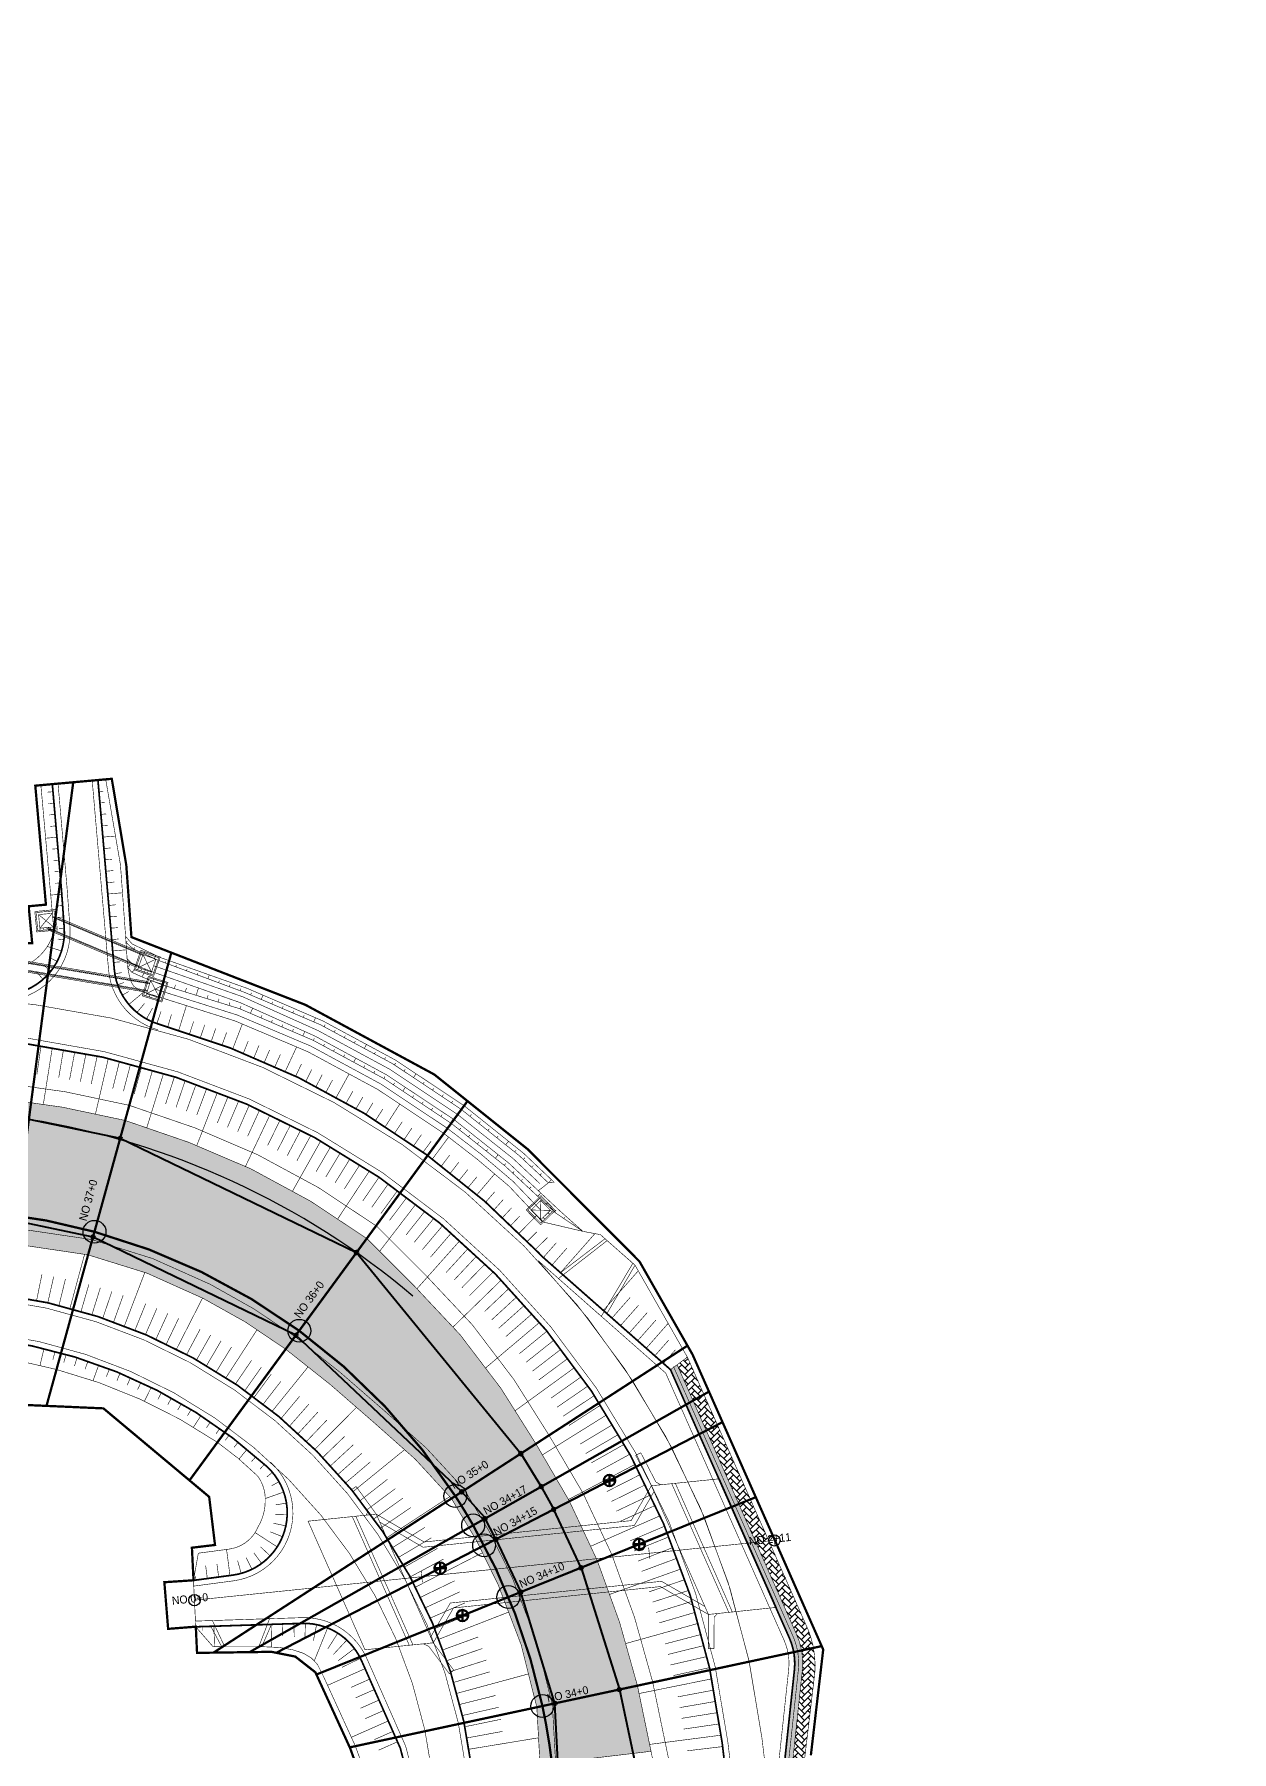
# Model space of a CAD drawing. Header units: millimetres. Extents: x -254 to 217267, y -7 to 401794.
# Drawn here: x 217047.5 to 217152.2, y 401469.6 to 401619.8 of the extents above; entities that cross this region are included whole.
import ezdxf
from ezdxf.enums import TextEntityAlignment as Align

# ---------------------------------------------------------------- set-up
doc = ezdxf.new("R2010")
doc.units = ezdxf.units.MM
doc.header["$PDMODE"] = 2
doc.header["$PDSIZE"] = 0.1
for name, pattern in [('CENTER', [2, 1.25, -0.25, 0.25, -0.25]), ('D_HIDDEN', [0.35, 0.2, -0.15]), ('HIDDEN', [9.525, 6.35, -3.175])]:
    doc.linetypes.add(name, pattern=pattern)
doc.layers.add('#_leftblock', color=154, linetype='Continuous', lineweight=18)
doc.layers.add('#교량계획', color=154, linetype='Continuous', lineweight=18)
for name, color, linetype in [('#측점', 1, 'Continuous'), ('#측점라인', 1, 'Continuous'), ('0-DEGN-가드레일', 6, 'Continuous'), ('0-DEGN-도로중심선', 1, 'Continuous'), ('0-DEGN-도로측점', 10, 'Continuous'), ('0-DEGN-제방상단', 1, 'Continuous'), ('0-DEGN-제방하단', 6, 'Continuous'), ('0-DEGN-하상보호공', 150, 'Continuous'), ('1-DEGN-배수계획', 4, 'Continuous'), ('1-블록기초 측점', 4, 'Continuous'), ('CC-DEGN-흄관', 3, 'Continuous'), ('CE-SLOP-FILL', 11, 'Continuous')]:
    doc.layers.add(name, color=color, linetype=linetype)
doc.layers.add('0-DEGN-콘크리트포장', color=254, linetype='Continuous', true_color=0xccc5e2)
doc.layers.add('0-DEGN-포장선', color=254, linetype='Continuous', true_color=0xccc5e2)
doc.styles.get("Standard").update_dxf_attribs({"font": ''})
doc.styles.get('Standard').set_extended_font_data('Dotum')
doc.linetypes.add('H-DICHU00R', pattern='A,1.1,[32,kosdic.shx,S=0.1,R=0,X=0,Y=0],-0.466667,["U",Standard,S=0.2,R=180,X=0,Y=0.1],-0.083333', length=1.65)

# ---------------------------------------------------------------- blocks, each defined once
blk = doc.blocks.new('lblock')
at = {"color": 3, "lineweight": 100}
for p, q in [((-1.24, 0.24), (-1.39, 0.24)), ((-1.24, 0.39), (-1.24, 0.09))]:
    blk.add_line(p, q, dxfattribs=at)
blk.add_circle((-1.24, 0.24), 0.15, dxfattribs=at)
blk = doc.blocks.new('leftblock')
at = {"lineweight": 100}
blk.add_blockref('lblock', (1.24, -0.24), dxfattribs=at)
blk = doc.blocks.new('rightblock')
at = {"color": 30, "lineweight": 100, "true_color": 0xf8991e}
for p, q in [((0, 0.15), (0, -0.15)), ((0, 0), (0.15, 0))]:
    blk.add_line(p, q, dxfattribs=at)
blk.add_circle((0, 0), 0.15, dxfattribs=at)

msp = doc.modelspace()

# ---------------------------------------------------------------- hatches: boundary and pattern name
at = {"layer": '0-DEGN-제방상단', "linetype": 'Continuous'}
h = msp.add_hatch(dxfattribs=at)
h.set_pattern_fill('AR-CONC', color=3, scale=0.1)
h.set_pattern_definition([(50, (217114.3857, 401476.88735), (0.71726, -0.062752), [0.075, -0.825]), (355, (217114.3857, 401476.88735), (-0.138751, 0.752192), [0.06, -0.66]), (100.4514, (217114.4455, 401476.8821), (0.578509, 0.68944), [0.06374, -0.701142]), (46.1842, (217114.3857, 401477.08735), (1.06724, -0.16552), [0.1125, -1.2375]), (96.6356, (217114.4746, 401477.0736), (0.934662, 0.97412), [0.09561, -1.051714]), (351.184, (217114.3857, 401477.0874), (0.93466, 0.97412), [0.09, -0.99]), (21, (217114.4857, 401477.03735), (0.596907, -0.402619), [0.075, -0.825]), (326, (217114.4857, 401477.03735), (0.243315, 0.72515), [0.06, -0.66]), (71.4514, (217114.53544, 401477.0038), (0.840222, 0.322531), [0.06374, -0.701142]), (37.5, (217114.3857, 401476.88735), (0.0121599, 0.3328939), [0, -0.652, 0, -0.67, 0, -0.6625]), (7.5, (217114.3857, 401476.88735), (0.2630695, 0.3944117), [0, -0.382, 0, -0.637, 0, -0.2525]), (327.5, (217114.1627, 401476.88735), (0.5338224, -0.0225549), [0, -0.25, 0, -0.78, 0, -1.035]), (317.5, (217114.0627, 401476.88735), (0.583186, 0.100105), [0, -0.325, 0, -0.518, 0, -0.735])])
h.paths.add_polyline_path([(217114.18, 401479.82), (217103.72, 401503.44), (217103.14, 401503.01), (217113.54, 401479.53, -0.131517), (217113.98, 401476.72), (217113, 401467.6), (217113.7, 401467.53), (217114.67, 401476.65, 0.131517)])
h = msp.add_hatch(dxfattribs=at)
h.set_pattern_fill('AR-HBONE', color=94, scale=0.1)
h.set_pattern_definition([(45, (0, 0), (0, 0.56568542495), [1.2, -0.4]), (135, (0.28284, 0.28284), (0, 0.56568542495), [1.2, -0.4])])
h.paths.add_polyline_path([(217115.18, 401480.26), (217104.62, 401504.1), (217103.72, 401503.44), (217114.18, 401479.82, -0.131517), (217114.67, 401476.65), (217113.7, 401467.53), (217114.69, 401467.42), (217115.77, 401476.53, 0.112134)])
at = {"layer": '0-DEGN-하상보호공', "linetype": 'Continuous'}
h = msp.add_hatch(dxfattribs=at)
h.set_pattern_fill('HONEY', color=256, scale=5)
h.set_pattern_definition([(0, (0, 0), (0.9375, 0.54126587737), [0.625, -1.25]), (120, (0, 0), (-0.9375, 0.54126587737), [0.625, -1.25]), (60, (0, 0), (3e-16, 1.0825317547), [-1.25, 0.625])])
h.paths.add_polyline_path([(217039.78, 401514.67), (217040.43, 401526.96), (217044.41, 401526.75), (217049.96, 401525.97), (217055.44, 401524.81), (217061.02, 401522.89), (217066.45, 401520.57), (217071.65, 401517.75), (217076.58, 401514.48), (217080.74, 401510.32), (217084.75, 401506.05), (217088.31, 401501.37), (217091.37, 401496.52), (217094.28, 401491.54), (217096.73, 401486.32), (217098.69, 401480.9), (217100.25, 401475.36), (217101.44, 401469.62), (217091.73, 401468.46), (217091.45, 401473.47), (217090.08, 401478.93), (217088.07, 401484.18), (217086.18, 401488.04), (217083.98, 401491.73), (217080.81, 401495.18), (217077.17, 401498.41), (217073.39, 401501.7), (217069.48, 401504.8), (217065.97, 401507.17), (217062.27, 401509.24), (217057.35, 401511.45), (217052.2, 401513.05), (217042.52, 401514.49)])

# ---------------------------------------------------------------- linework, layer by layer
at = {"layer": '#_leftblock', "color": 3, "lineweight": 100}
for p, q in [((217098.3, 401493.31), (217097.3, 401493.31)), ((217097.8, 401493.81), (217097.8, 401492.81)), ((217100.41, 401488.23), (217100.41, 401487.23)), ((217100.91, 401487.73), (217099.91, 401487.73)), ((217082.49, 401485.64), (217083.49, 401485.64)), ((217082.99, 401486.14), (217082.99, 401485.14)), ((217084.94, 401481.99), (217084.94, 401480.99)), ((217085.44, 401481.49), (217084.44, 401481.49))]:
    msp.add_line(p, q, dxfattribs=at)
for centre in [(217097.8, 401493.31), (217100.41, 401487.72), (217082.99, 401485.64), (217084.94, 401481.49)]:
    msp.add_circle(centre, 0.5, dxfattribs=at)
at = {"layer": '#교량계획', "color": 1, "linetype": 'Continuous', "const_width": 0.05}
for points in [[(217100.1, 401495.51), (217100.54, 401495.74)], [(217101.47, 401492.85), (217100.1, 401495.51)], [(217100.54, 401495.74), (217101.87, 401493.17)], [(217071.44, 401489.75), (217077.4, 401490.37), (217081.6, 401487.93), (217099.7, 401489.8), (217101.47, 401492.85), (217107.44, 401493.46), (217112.42, 401482.21), (217106.46, 401481.59), (217102.26, 401484.03), (217084.16, 401482.16), (217082.39, 401479.11), (217076.42, 401478.5), (217071.44, 401489.75)], [(217075.64, 401492.79), (217075.24, 401492.5)], [(217075.24, 401492.5), (217076.65, 401490.55)], [(217077.4, 401490.37), (217075.64, 401492.79)], [(217099.7, 401489.8), (217101.47, 401492.85)], [(217101.47, 401492.85), (217107.44, 401493.46)], [(217101.87, 401493.17), (217102.31, 401492.93)], [(217103.25, 401493.03), (217108.24, 401481.78)], [(217103.57, 401493.06), (217108.55, 401481.81)], [(217107.44, 401493.46), (217112.42, 401482.21)], [(217099.98, 401489.37), (217101.7, 401492.34)], [(217077.4, 401490.37), (217071.44, 401489.75)], [(217071.44, 401489.75), (217076.42, 401478.5)], [(217075.31, 401490.15), (217080.29, 401478.9)], [(217075.62, 401490.18), (217080.61, 401478.93)], [(217076.65, 401490.55), (217076.53, 401490.28)], [(217081.6, 401487.93), (217077.4, 401490.37)], [(217081.5, 401487.47), (217077.71, 401489.67)], [(217081.6, 401487.93), (217099.7, 401489.8)], [(217081.5, 401487.47), (217099.98, 401489.37)], [(217083.88, 401482.59), (217102.36, 401484.49)], [(217084.16, 401482.16), (217102.26, 401484.03)], [(217102.26, 401484.03), (217106.46, 401481.59)], [(217102.36, 401484.49), (217106.15, 401482.29)], [(217083.88, 401482.59), (217082.16, 401479.62)], [(217084.16, 401482.16), (217082.39, 401479.11)], [(217106.46, 401481.59), (217112.42, 401482.21)], [(217106.46, 401481.59), (217106.45, 401478.59)], [(217106.96, 401481.35), (217107.26, 401481.68)], [(217106.96, 401481.35), (217106.95, 401478.59)], [(217082.39, 401479.11), (217076.42, 401478.5)], [(217081.99, 401478.81), (217081.51, 401479.02)], [(217084.19, 401476.71), (217082.39, 401479.11)], [(217083.79, 401476.41), (217081.99, 401478.81)], [(217106.95, 401478.59), (217106.45, 401478.59)], [(217084.19, 401476.71), (217083.79, 401476.41)]]:
    msp.add_lwpolyline(points, dxfattribs=at)
at = {"layer": '#교량계획', "color": 1, "linetype": 'HIDDEN', "const_width": 0.05}
for points in [[(217101.47, 401492.85), (217106.46, 401481.59)], [(217103.25, 401493.03), (217108.24, 401481.78)], [(217108.55, 401481.81), (217103.57, 401493.06)], [(217077.71, 401489.67), (217081.5, 401487.47), (217099.98, 401489.37), (217101.7, 401492.34)], [(217075.31, 401490.15), (217080.29, 401478.9)], [(217080.61, 401478.93), (217075.62, 401490.18)], [(217077.4, 401490.37), (217082.39, 401479.11)], [(217106.15, 401482.29), (217102.36, 401484.49), (217083.88, 401482.59), (217082.16, 401479.62)]]:
    msp.add_lwpolyline(points, dxfattribs=at)
at = {"layer": '#교량계획', "color": 1, "linetype": 'CENTER', "const_width": 0.05}
msp.add_lwpolyline([(217079.89, 401484.74), (217103.97, 401487.22)], dxfattribs=at)
at = {"layer": '#측점라인', "color": 2, "linetype": 'Continuous', "lineweight": 50}
for p, q in [((217066.31, 401478.29), (217106.51, 401501.09)), ((217068.66, 401478.23), (217107.69, 401498.42)), ((217072.17, 401476.34), (217110.61, 401491.84))]:
    msp.add_line(p, q, dxfattribs=at)
at = {"layer": '#측점라인', "color": 2, "linetype": 'Continuous', "lineweight": 30, "const_width": 0.2, "flags": 128}
for points in [[(216993.72, 401541.9), (217013.69, 401541.27), (217045.78, 401540.35), (217047.31, 401540.31), (217047, 401543.55), (217048.51, 401543.69), (217047.58, 401554.1), (217054.27, 401554.7), (217055.54, 401547.14), (217055.99, 401540.85), (217071.22, 401534.92), (217082.48, 401528.83), (217090.62, 401522.32), (217096.33, 401516.59), (217099.6, 401513.31), (217100.43, 401512.47), (217105.07, 401504.33), (217111.71, 401489.35), (217116.5, 401478.52), (217115.42, 401469.27)], [(217050.9, 401554.4), (217043.75, 401500.05)], [(217048.56, 401499.84), (217059.48, 401539.49)], [(217061.07, 401493.32), (217085.39, 401526.51)], [(217080.65, 401454.63), (217075.12, 401469.89), (217072.08, 401476.53), (217070.33, 401477.9), (217068.25, 401478.32), (217061.73, 401478.23), (217061.62, 401480.52), (217059.2, 401480.33), (217058.87, 401484.41), (217061.42, 401484.58), (217061.28, 401487.43), (217063.3, 401487.67), (217062.79, 401491.88), (217053.54, 401499.62), (217034.59, 401500.45), (217023.63, 401504.05), (217012.52, 401504.38), (216992.52, 401505.01)], [(217063.17, 401478.25), (217104.63, 401505.11)], [(217075.08, 401469.96), (217116.37, 401478.82)]]:
    msp.add_lwpolyline(points, dxfattribs=at)
for points in [[(217052.76, 401515.07, 0.059324), (217039.9, 401517.02), (217032.94, 401517.24)], [(217084.32, 401491.95, 0.183849), (217052.76, 401515.07)], [(217094.55, 401453.76), (217092.77, 401468.58, 0.023033), (217091.94, 401473.58)]]:
    msp.add_lwpolyline(points, format="xyb", dxfattribs=at)
at = {"layer": '#측점라인', "color": 2, "linetype": 'Continuous', "lineweight": 30, "flags": 128}
msp.add_lwpolyline([(217091.94, 401473.58, 0.2, 0.2, 0.077427), (217085.88, 401489.39, 0.2, 0.2, 0.013637), (217084.32, 401491.95, 0, 0, 0)], format="xyseb", dxfattribs=at)
at = {"layer": '#측점라인', "color": 2, "linetype": 'Continuous', "lineweight": 30}
for centre in [(217052.76, 401515.07), (217070.67, 401506.41), (217084.32, 401491.95), (217085.88, 401489.39), (217086.84, 401487.64), (217088.96, 401483.11), (217091.94, 401473.58)]:
    msp.add_circle(centre, 1, dxfattribs=at)
at = {"lineweight": 40}
for points in [[(216993.23, 401526.98), (216997.23, 401526.86), (217013.22, 401526.35), (217033.21, 401525.72), (217047.02, 401524.91), (217055.01, 401523.25), (217075.68, 401513.26), (217090.05, 401495.66), (217091.78, 401492.87), (217092.93, 401490.78)], [(217087.87, 401488.17), (217086.86, 401490.09), (217084.88, 401492.32), (217070.38, 401506.02), (217052.63, 401514.61), (217045.85, 401516.02), (217032.92, 401516.76), (217012.93, 401517.39), (216996.94, 401517.9), (216992.94, 401518.02)], [(217095.32, 401485.67), (217092.93, 401490.78)], [(217087.87, 401488.17), (217090.04, 401483.54)], [(217095.32, 401485.67), (217098.67, 401475.02), (217102.97, 401454.76), (217104.51, 401441.85), (217105.34, 401434.69), (217105.22, 401413.03), (217103.69, 401400.94)], [(217085.26, 401334.3), (217085.14, 401341.47), (217084.61, 401354.64), (217087.06, 401374.83), (217089.12, 401381.64), (217093.79, 401394.15), (217094.8, 401402.08), (217096.3, 401413.97), (217096.41, 401433.85), (217095.61, 401440.79), (217094.07, 401453.7), (217093.03, 401473.81), (217090.04, 401483.54), (217090.03, 401483.54)]]:
    msp.add_lwpolyline(points, dxfattribs=at)
msp.add_arc((217036.06, 401456.88), 68.9, 49.7301, 80.8506)
at = {"color": 4, "lineweight": 100}
for p in [(217091.84, 401492.77), (217086.88, 401489.96), (217092.93, 401490.78), (217087.87, 401488.17), (217095.32, 401485.67), (217090.04, 401483.54)]:
    msp.add_point(p, dxfattribs=at)
at = {"layer": '0-DEGN-가드레일', "linetype": 'HIDDEN', "const_width": 0.05}
msp.add_lwpolyline([(217103.4, 401503.29), (217113.86, 401479.68, -0.131517), (217114.32, 401476.69), (217113.35, 401467.56)], format="xyb", dxfattribs=at)
at = {"layer": '0-DEGN-도로중심선', "linetype": 'Continuous', "const_width": 0.05}
msp.add_lwpolyline([(217061.5, 401482.84), (217112.23, 401488.07)], dxfattribs=at)
at = {"layer": '0-DEGN-도로측점', "linetype": 'Continuous', "const_width": 0.05}
for points in [[(217112.28, 401487.58), (217112.18, 401488.57)], [(217101.34, 401486.45), (217101.23, 401487.44)], [(217081.44, 401484.4), (217081.34, 401485.39)], [(217061.55, 401482.34), (217061.45, 401483.34)]]:
    msp.add_lwpolyline(points, dxfattribs=at)
at = {"layer": '0-DEGN-도로측점', "linetype": 'Continuous'}
for centre in [(217112.23, 401488.07), (217061.5, 401482.84)]:
    msp.add_circle(centre, 0.5, dxfattribs=at)
at = {"layer": '0-DEGN-제방상단', "color": 3, "linetype": 'Continuous'}
for points, const_width in [([(216875.19, 401699.81, 0.534579), (216870.68, 401691.85), (216873, 401687.25, 0.071944), (216894.44, 401655.45), (216947.57, 401596.91, -0.092973), (216971.91, 401557.34), (216974.35, 401550.98, 0.301969), (216993.3, 401537.5), (217040.5, 401536.01, -0.012453), (217044.18, 401535.8, 0.460428), (217050.11, 401541.69), (217049.86, 401545.11), (217049.07, 401554.24)], 0.15), ([(217116.71, 401392.56), (217115.88, 401393.55, -0.210591), (217111.29, 401409.01), (217111.41, 401409.92, 0.061603), (217111.52, 401438.15), (217107.66, 401470.37, 0.370717), (217040.37, 401532.01), (216993.17, 401533.51, -0.301969), (216970.62, 401549.54), (216968.18, 401555.91, 0.092973), (216944.61, 401594.22), (216891.48, 401652.76, -0.071883), (216869.41, 401685.49), (216864.7, 401694.83, 0.296181), (216859.58, 401697.84), (216857.33, 401697.6)], 0.15), ([(217053.06, 401554.58), (217054.49, 401538.03, 0.311226), (217058.46, 401533.21, -0.132923), (217091.58, 401513.26, -0.001521), (217091.89, 401512.93), (217103.14, 401503.01), (217113.54, 401479.53, -0.131517), (217113.98, 401476.72), (217112.61, 401463.89, 0.056378), (217112.62, 401462.65), (217115.49, 401438.62, -0.061603), (217115.38, 401409.41), (217115.26, 401408.51, 0.048164), (217115.17, 401405.43, 0.420088), (217121.19, 401400.29), (217129.07, 401401.01)], 0.15), ([(216964.9, 401505.26, -0.68193), (216972.33, 401512.31, 0.10193), (216992.35, 401507.52), (217039.55, 401506.02, -0.178944), (217067.83, 401494.54, -0.637223), (217064.84, 401485.03), (217061.42, 401484.57)], 0.15), ([(217103.72, 401503.44), (217114.18, 401479.82, -0.131517), (217114.67, 401476.65), (217113.7, 401467.53)], 0.05)]:
    msp.add_lwpolyline(points, format="xyb", dxfattribs=dict(at, const_width=const_width))
at = {"layer": '0-DEGN-제방상단', "color": 3, "ltscale": 0.1, "const_width": 0.15}
for points in [[(217087.17, 401393.73, -0.057052), (217086.62, 401391.52), (217082.65, 401380.8, 0.050522), (217081.64, 401376.9), (217079.14, 401360.7, 0.045495), (217078.91, 401357.07), (217080.04, 401318.13), (217078.91, 401357.07, -0.045495), (217079.14, 401360.7), (217081.64, 401376.9, -0.050522), (217082.65, 401380.8), (217086.62, 401391.52, 0.057052), (217087.17, 401393.73), (217089.59, 401412.68, 0.061603), (217089.68, 401435.51), (217085.82, 401467.73, 0.370717), (217039.68, 401510), (216992.47, 401511.5, -0.301969), (216950.07, 401541.65), (216947.63, 401548.01, 0.092973), (216928.31, 401579.42), (216875.19, 401637.95, -0.071883), (216849.6, 401675.9), (216840.03, 401695.54)], [(217075.62, 401332.7), (217074.92, 401356.98, -0.045495), (217075.19, 401361.33), (217077.68, 401377.53, -0.050522), (217078.9, 401382.21), (217082.87, 401392.93, 0.057052), (217083.2, 401394.26), (217085.62, 401413.21, 0.061603), (217085.71, 401435.06), (217083.27, 401455.37), (217079.51, 401469.89), (217076.12, 401477.54, 0.305351), (217070.92, 401480.81), (217061.6, 401480.51), (217059.2, 401480.32)]]:
    msp.add_lwpolyline(points, format="xyb", dxfattribs=at)
at = {"layer": '0-DEGN-제방상단', "color": 3, "linetype": 'Continuous', "const_width": 0.05}
for points in [[(217053.06, 401554.58), (217049.07, 401554.24)], [(217097.41, 401514.46), (217093.52, 401511.49)], [(217097.58, 401507.91), (217100.04, 401512.15)], [(217103.14, 401503.01), (217104.62, 401504.1)], [(217058.87, 401484.4), (217061.42, 401484.57)]]:
    msp.add_lwpolyline(points, dxfattribs=at)
at = {"layer": '0-DEGN-제방상단', "color": 3, "ltscale": 0.1, "const_width": 0.05}
for points in [[(217059.2, 401480.32), (217058.86, 401484.4)], [(217062.93, 401480.56), (217063.88, 401478.78)], [(217067.4, 401478.79), (217068.24, 401480.72)]]:
    msp.add_lwpolyline(points, dxfattribs=at)
at = {"layer": '0-DEGN-제방하단', "linetype": 'Continuous', "lineweight": 30, "const_width": 0.05}
for points in [[(217049.07, 401554.24), (217048.07, 401554.13), (217048.75, 401546.55), (217049.21, 401541.39, -0.332719), (217045.09, 401537.97), (217033.61, 401538.33), (217013.61, 401538.86), (216993.62, 401539.49)], [(217053.06, 401554.58), (217053.74, 401554.65), (217055.02, 401547.23), (217055.1, 401546.24), (217055.48, 401540.91), (217055.66, 401538.23), (217055.79, 401537.54), (217055.96, 401536.95), (217056.18, 401536.56), (217056.81, 401536.12), (217058.41, 401535.61), (217065.04, 401533.52), (217071.43, 401530.82), (217077.54, 401527.52), (217083.31, 401523.68), (217083.31, 401523.68), (217086.22, 401521.43), (217089.02, 401519.06), (217090.76, 401517.21), (217092.02, 401515.92), (217092.02, 401515.92), (217095.47, 401515.11), (217095.47, 401515.11), (217097.01, 401514.82), (217100.04, 401512.15), (217104.62, 401504.1), (217115.18, 401480.26, -0.112134), (217115.77, 401476.53), (217114.69, 401467.42)], [(217061.44, 401484.07), (217061.42, 401484.57), (217061.84, 401486.95), (217064.54, 401487.31, 0.267563), (217067.07, 401489.26, 0.1383), (217067.69, 401491.53, 0.175537), (217067.02, 401493.71), (217065.34, 401495.24), (217063.51, 401496.65), (217060.23, 401498.67), (217056.76, 401500.42), (217053.16, 401501.87), (217049.44, 401503.02), (217045.27, 401503.99), (217041, 401504.57), (217032.55, 401504.95), (217029.96, 401505.03), (217029.07, 401504.38), (217012.54, 401504.88), (216992.55, 401505.51)]]:
    msp.add_lwpolyline(points, format="xyb", dxfattribs=at)
for points in [[(217092.98, 401519.39), (217090.3, 401521.93), (217085.09, 401526.1), (217079.07, 401530.1), (217072.71, 401533.53), (217066.08, 401536.38), (217058.5, 401539.07), (217056.04, 401540.26), (217055.48, 401540.91)], [(217092.46, 401519.35), (217089.89, 401521.75), (217084.85, 401525.77), (217078.86, 401529.76), (217072.53, 401533.18), (217065.93, 401536), (217058.31, 401538.83), (217057.39, 401539.26), (217056.34, 401539.72), (217055.88, 401540.04), (217055.52, 401540.39)], [(217055.61, 401538.95), (217056.02, 401538.55), (217056.7, 401538.25), (217057.94, 401537.77), (217065.5, 401535.12), (217072.05, 401532.19), (217078.29, 401528.81), (217084.2, 401524.89), (217089.03, 401521.05), (217093.51, 401516.86), (217095.47, 401515.11)], [(217095.47, 401515.11), (217093.09, 401516.72), (217093.09, 401516.72), (217093.09, 401516.72), (217088.68, 401520.82), (217083.96, 401524.56), (217078.1, 401528.46), (217071.91, 401531.81), (217065.44, 401534.59), (217058.7, 401536.67), (217057.02, 401537.32), (217056.01, 401537.78), (217055.66, 401538.23)], [(216993.35, 401529.87), (217013.31, 401529.34), (217033.32, 401528.7), (217044.55, 401528.11), (217050.2, 401527.32), (217055.81, 401526.13), (217061.52, 401524.17), (217067.05, 401521.8), (217072.36, 401518.93), (217077.45, 401515.55), (217081.73, 401511.27), (217085.8, 401506.94), (217089.44, 401502.15), (217092.54, 401497.23), (217095.5, 401492.18), (217098, 401486.85), (217100, 401481.32), (217101.58, 401475.69), (217105.83, 401455.17)], [(217091.58, 401518.66), (217092.46, 401519.35), (217092.98, 401519.39)], [(217092.56, 401453.52), (217091.45, 401473.47), (217090.08, 401478.93), (217088.07, 401484.18), (217086.18, 401488.04), (217083.98, 401491.73), (217080.81, 401495.18), (217077.17, 401498.41), (217073.39, 401501.7), (217069.48, 401504.8), (217065.97, 401507.17), (217062.27, 401509.24), (217057.35, 401511.45), (217052.2, 401513.05), (217042.52, 401514.49), (217032.87, 401515.14), (217012.88, 401515.77), (216992.9, 401516.51)], [(217093.93, 401453.63), (217092.81, 401473.68), (217091.39, 401479.35), (217089.33, 401484.73), (217087.38, 401488.69), (217085.09, 401492.56), (217081.77, 401496.16), (217078.08, 401499.44), (217074.27, 401502.75), (217070.29, 401505.91), (217066.69, 401508.33), (217062.89, 401510.47), (217057.84, 401512.73), (217052.51, 401514.39), (217042.66, 401515.85), (217032.94, 401516.51), (217012.93, 401517.14), (216992.98, 401517.87)], [(217081.13, 401454.74), (217075.58, 401470.07), (217072.83, 401476.08), (217072.26, 401477.22), (217071.73, 401477.78), (217071.04, 401478.19), (217070.06, 401478.51), (217068.94, 401478.7), (217067.04, 401478.79), (217064, 401478.79), (217063.14, 401478.76), (217061.61, 401480.51), (217061.59, 401481.01)]]:
    msp.add_lwpolyline(points, dxfattribs=at)
at = {"layer": '0-DEGN-제방하단', "linetype": 'Continuous', "lineweight": 30, "ltscale": 3, "const_width": 0.05}
msp.add_lwpolyline([(216993.28, 401528.5), (217013.27, 401527.97), (217033.26, 401527.33), (217044.41, 401526.75), (217049.96, 401525.97), (217055.44, 401524.81), (217061.02, 401522.89), (217066.45, 401520.57), (217071.65, 401517.75), (217076.58, 401514.48), (217080.74, 401510.32), (217084.75, 401506.05), (217088.31, 401501.37), (217091.37, 401496.52), (217094.28, 401491.54), (217096.73, 401486.32), (217098.69, 401480.9), (217100.25, 401475.36), (217104.47, 401454.94)], dxfattribs=at)
at = {"layer": '0-DEGN-콘크리트포장', "linetype": 'Continuous', "const_width": 0.05}
for points in [[(217093.34, 401510.98), (217097.6, 401514.3), (217099.85, 401512.31), (217097.09, 401507.67)], [(217063.07, 401481.06), (217068.07, 401481.22), (217067.14, 401478.79), (217064.14, 401478.79)]]:
    msp.add_lwpolyline(points, close=True, dxfattribs=at)
at = {"layer": '0-DEGN-포장선', "const_width": 0.05, "flags": 128}
for points in [[(217152.2, 401364.48, -0.298866), (217127.51, 401378.91), (217126.12, 401381.51, 0.053561), (217123.67, 401385.14), (217116.26, 401393.87, -0.210591), (217111.79, 401408.95), (217111.91, 401409.85, 0.061603), (217112.02, 401438.2), (217108.16, 401470.42, 0.370717), (217040.39, 401532.51), (216993.18, 401534.01, -0.301969), (216971.08, 401549.72), (216968.64, 401556.09, 0.092973), (216944.98, 401594.56), (216891.85, 401653.1, -0.071891), (216869.86, 401685.71), (216863.25, 401698.84)], [(217152.2, 401364.48), (217143.67, 401368.59, -0.201789), (217130.16, 401380.32), (217128.77, 401382.92, 0.053561), (217125.95, 401387.08), (217118.55, 401395.81, -0.210591), (217114.77, 401408.57), (217114.88, 401409.47, 0.061603), (217115, 401438.56), (217111.14, 401470.78, 0.370717), (217040.49, 401535.51), (216993.28, 401537, -0.301969), (216973.88, 401550.8), (216971.44, 401557.16, 0.092973), (216947.2, 401596.57), (216894.07, 401655.11, -0.071936), (216872.55, 401687.03), (216866.41, 401699.23)], [(217058.32, 401532.73, -0.311226), (217053.99, 401537.98), (217052.56, 401554.54), (217049.57, 401554.28), (217050.36, 401545.15), (217050.61, 401541.73, -0.460428), (217044.14, 401535.3)], [(217079.53, 401318.34), (217078.41, 401357.08, -0.045495), (217078.65, 401360.79), (217081.14, 401376.99, -0.050522), (217082.18, 401380.99), (217086.16, 401391.71, 0.057052), (217086.67, 401393.81), (217089.09, 401412.76, 0.061603), (217089.18, 401435.47), (217085.32, 401467.69, 0.370717), (217039.66, 401509.52), (216992.46, 401511.02, -0.295673), (216950.01, 401540.47, -0.295673)], [(217076.5, 401319.33), (217075.42, 401356.99, -0.045495), (217075.68, 401361.25), (217078.18, 401377.45, -0.050522), (217079.37, 401382.04), (217083.34, 401392.76, 0.057052), (217083.7, 401394.19), (217086.12, 401413.14, 0.061603), (217086.2, 401435.11), (217082.35, 401467.34, 0.370717), (217039.57, 401506.52), (216992.36, 401508.02, -0.220096), (216954.46, 401527.03, -0.220096)], [(217112.12, 401462.6, -0.056378), (217112.11, 401463.94), (217113.48, 401476.78, 0.131517), (217113.08, 401479.33), (217102.72, 401502.71), (217091.54, 401512.57)]]:
    msp.add_lwpolyline(points, format="xyb", dxfattribs=at)
at = {"layer": '0-DEGN-포장선', "linetype": 'Continuous', "const_width": 0.05}
for points in [[(217097.09, 401507.67), (217099.85, 401512.31), (217097.6, 401514.3), (217093.34, 401510.98)], [(217061.59, 401481.01), (217061.44, 401484.07)], [(217063.07, 401481.06), (217064.14, 401478.79), (217067.14, 401478.79), (217068.07, 401481.22)]]:
    msp.add_lwpolyline(points, dxfattribs=at)
msp.add_lwpolyline([(217113.08, 401479.33), (217102.72, 401502.71), (217091.54, 401512.57, -0.161084), (217111.14, 401470.78), (217112.12, 401462.6, -0.056378), (217112.11, 401463.94), (217113.48, 401476.78, 0.131517)], format="xyb", close=True, dxfattribs=at)
for points in [[(217061.44, 401484.07), (217064.91, 401484.53, 0.637223), (217068.16, 401494.91)], [(217083.77, 401455.46), (217079.98, 401470.06), (217076.58, 401477.74, 0.305351), (217070.91, 401481.31), (217061.59, 401481.01)]]:
    msp.add_lwpolyline(points, format="xyb", dxfattribs=at)
at = {"layer": '0-DEGN-하상보호공', "linetype": 'Continuous', "const_width": 0.05}
msp.add_lwpolyline([(217044.41, 401526.75), (217049.96, 401525.97), (217055.44, 401524.81), (217061.02, 401522.89), (217066.45, 401520.57), (217071.65, 401517.75), (217076.58, 401514.48), (217080.74, 401510.32), (217084.75, 401506.05), (217088.31, 401501.37), (217091.37, 401496.52), (217094.28, 401491.54), (217096.73, 401486.32), (217098.69, 401480.9), (217100.25, 401475.36), (217101.44, 401469.62), (217091.73, 401468.46), (217091.45, 401473.47), (217090.08, 401478.93), (217088.07, 401484.18), (217086.18, 401488.04), (217083.98, 401491.73), (217080.81, 401495.18), (217077.17, 401498.41), (217073.39, 401501.7), (217069.48, 401504.8), (217065.97, 401507.17), (217062.27, 401509.24), (217057.35, 401511.45), (217052.2, 401513.05), (217042.52, 401514.49)], dxfattribs=at)
msp.add_lwpolyline([(217044.41, 401526.75), (217049.96, 401525.97), (217055.44, 401524.81), (217061.02, 401522.89), (217066.45, 401520.57), (217071.65, 401517.75), (217076.58, 401514.48), (217080.74, 401510.32), (217084.75, 401506.05), (217088.31, 401501.37), (217091.37, 401496.52), (217094.28, 401491.54), (217096.73, 401486.32), (217098.69, 401480.9), (217100.25, 401475.36), (217101.44, 401469.62), (217091.73, 401468.46), (217091.45, 401473.47), (217090.08, 401478.93), (217088.07, 401484.18), (217086.18, 401488.04), (217083.98, 401491.73), (217080.81, 401495.18), (217077.17, 401498.41), (217073.39, 401501.7), (217069.48, 401504.8), (217065.97, 401507.17), (217062.27, 401509.24), (217057.35, 401511.45), (217052.2, 401513.05), (217042.52, 401514.49)], dxfattribs=at)
at = {"layer": '1-DEGN-배수계획', "linetype": 'D_HIDDEN', "const_width": 0.05}
for points in [[(217047.71, 401541.3), (217047.54, 401543.09), (217049.34, 401543.26), (217049.5, 401541.47)], [(217056.22, 401538), (217056.82, 401539.7), (217058.51, 401539.11), (217057.92, 401537.41)], [(217056.93, 401535.71), (217057.47, 401537.42), (217059.19, 401536.88), (217058.65, 401535.17)], [(217091.78, 401515.68), (217090.52, 401516.97), (217091.81, 401518.23), (217093.06, 401516.94)]]:
    msp.add_lwpolyline(points, close=True, dxfattribs=at)
at = {"layer": '1-DEGN-배수계획', "const_width": 0.05}
for points in [[(217047.8, 401541.41), (217047.65, 401543), (217049.25, 401543.15), (217049.39, 401541.56)], [(217047.98, 401541.63), (217047.87, 401542.82), (217049.07, 401542.93), (217049.18, 401541.74)], [(217056.35, 401538.06), (217056.88, 401539.57), (217058.39, 401539.04), (217057.86, 401537.53)], [(217056.6, 401538.19), (217057, 401539.32), (217058.13, 401538.92), (217057.74, 401537.79)], [(217057.06, 401535.77), (217057.54, 401537.3), (217059.07, 401536.82), (217058.58, 401535.29)], [(217057.31, 401535.9), (217057.67, 401537.05), (217058.81, 401536.69), (217058.45, 401535.54)], [(217091.78, 401515.83), (217090.66, 401516.97), (217091.8, 401518.09), (217092.92, 401516.95)], [(217091.78, 401516.11), (217090.94, 401516.97), (217091.8, 401517.81), (217092.64, 401516.95)]]:
    msp.add_lwpolyline(points, close=True, dxfattribs=at)
for points in [[(217047.87, 401542.82), (217049.18, 401541.74)], [(217047.98, 401541.63), (217049.07, 401542.93)], [(217047.98, 401541.63), (217048, 401541.43)], [(217048.28, 401541.65), (217048.3, 401541.45)], [(217048.88, 401541.71), (217048.9, 401541.51)], [(217049.18, 401541.74), (217049.2, 401541.54)], [(217057, 401539.32), (217057.74, 401537.79)], [(217056.6, 401538.19), (217056.54, 401538)], [(217056.6, 401538.19), (217058.13, 401538.92)], [(217056.89, 401538.09), (217056.82, 401537.9)], [(217057.45, 401537.89), (217057.39, 401537.7)], [(217057.74, 401537.79), (217057.67, 401537.6)], [(217057.31, 401535.9), (217058.81, 401536.69)], [(217057.67, 401537.05), (217058.45, 401535.54)], [(217057.31, 401535.9), (217057.25, 401535.71)], [(217057.6, 401535.81), (217057.54, 401535.62)], [(217058.17, 401535.63), (217058.11, 401535.44)], [(217058.45, 401535.54), (217058.39, 401535.35)], [(217090.94, 401516.97), (217092.64, 401516.95)], [(217091.78, 401516.11), (217091.8, 401517.81)], [(217092.43, 401516.74), (217092.57, 401516.6)], [(217092.64, 401516.95), (217092.78, 401516.81)], [(217091.78, 401516.11), (217091.92, 401515.97)], [(217092, 401516.32), (217092.14, 401516.18)]]:
    msp.add_lwpolyline(points, dxfattribs=at)
at = {"layer": '1-DEGN-배수계획', "linetype": 'H-DICHU00R', "const_width": 0.05, "flags": 128}
for points in [[(217091.72, 401519.28), (217089.38, 401521.47), (217084.52, 401525.33), (217078.58, 401529.29), (217072.3, 401532.68), (217065.7, 401535.64), (217057.93, 401538.35)], [(217091.79, 401516.96), (217089.38, 401519.47), (217086.57, 401521.86), (217083.63, 401524.12), (217077.82, 401527.99), (217071.67, 401531.32), (217065.23, 401534.04), (217058.06, 401536.3)]]:
    msp.add_lwpolyline(points, dxfattribs=at)
at = {"layer": '1-블록기초 측점', "extrusion": (0, 0, -1)}
for p in [(217055.01, 401523.25), (217052.63, 401514.61)]:
    msp.add_point(p, dxfattribs=at)
at = {"layer": '1-블록기초 측점'}
for p in [(217075.68, 401513.26), (217070.38, 401506.02), (217090.05, 401495.66), (217084.88, 401492.32), (217098.67, 401475.02), (217093.03, 401473.81)]:
    msp.add_point(p, dxfattribs=at)
at = {"layer": 'CC-DEGN-흄관', "ltscale": 0.5, "const_width": 0.05}
for points in [[(217057.06, 401539.3), (217049.09, 401542.65)], [(217056.85, 401539.49), (217049.29, 401542.68)], [(217056.63, 401538.25), (217048.5, 401541.67)], [(217056.41, 401538.23), (217048.68, 401541.49)], [(217057.38, 401536.12), (217045.24, 401538.16)], [(217057.6, 401536.83), (217045.26, 401538.9)], [(217057.15, 401536.06), (217045.53, 401538.01)], [(217057.43, 401536.96), (217045.57, 401538.95)]]:
    msp.add_lwpolyline(points, dxfattribs=at)
at = {"layer": 'CC-DEGN-흄관', "linetype": 'D_HIDDEN', "ltscale": 0.2, "const_width": 0.05}
for points in [[(217056.98, 401539.26), (217049.1, 401542.58)], [(217056.65, 401538.31), (217048.64, 401541.69)], [(217057.4, 401536.19), (217045.24, 401538.23)], [(217057.58, 401536.77), (217045.26, 401538.83)]]:
    msp.add_lwpolyline(points, dxfattribs=at)
at = {"layer": 'CE-SLOP-FILL', "linetype": 'Continuous', "const_width": 0.05}
for points in [[(217049.13, 401553.57), (217048.63, 401553.53)], [(217049.22, 401552.58), (217048.72, 401552.53)], [(217053.14, 401553.58), (217053.53, 401553.62)], [(217053.23, 401552.59), (217053.65, 401552.62)], [(217049.3, 401551.58), (217048.81, 401551.54)], [(217053.32, 401551.59), (217053.78, 401551.63)], [(217049.47, 401549.59), (217048.49, 401549.5)], [(217049.39, 401550.58), (217048.89, 401550.54)], [(217053.4, 401550.6), (217053.91, 401550.64)], [(217053.49, 401549.6), (217054.59, 401549.69)], [(217049.56, 401548.59), (217049.07, 401548.55)], [(217053.57, 401548.6), (217054.17, 401548.65)], [(217049.65, 401547.59), (217049.16, 401547.55)], [(217049.73, 401546.6), (217049.24, 401546.56)], [(217053.66, 401547.61), (217054.3, 401547.66)], [(217053.75, 401546.61), (217054.4, 401546.67)], [(217049.82, 401545.6), (217049.33, 401545.56)], [(217053.83, 401545.61), (217054.49, 401545.67)], [(217049.9, 401544.6), (217048.93, 401544.53)], [(217049.97, 401543.61), (217049.5, 401543.57)], [(217053.92, 401544.62), (217055.21, 401544.73)], [(217054, 401543.62), (217054.64, 401543.68)], [(217050.05, 401542.61), (217049.58, 401542.58)], [(217054.09, 401542.63), (217054.72, 401542.68)], [(217050.09, 401540.61), (217049.55, 401540.68)], [(217050.12, 401541.61), (217049.66, 401541.58)], [(217054.18, 401541.63), (217054.8, 401541.68)], [(217054.26, 401540.63), (217054.88, 401540.69)], [(217049.88, 401539.64), (217048.63, 401540.03)], [(217049.49, 401538.72), (217048.83, 401539.07)], [(217054.35, 401539.64), (217055.56, 401539.74)], [(217055.52, 401540.39), (217055.63, 401540.5)], [(217056.2, 401539.82), (217056.29, 401539.96)], [(217057.09, 401539.39), (217057.16, 401539.54)], [(217058, 401538.98), (217058.13, 401539.25)], [(217048.26, 401537.15), (217047.66, 401537.84)], [(217048.95, 401537.88), (217048.29, 401538.4)], [(217054.43, 401538.64), (217055.03, 401538.69)], [(217054.53, 401537.65), (217055.13, 401537.74)], [(217055.66, 401538.23), (217055.85, 401538.39)], [(217056.01, 401537.78), (217056.33, 401538.02)], [(217056.93, 401537.37), (217057.23, 401538.04)], [(217058.93, 401538.6), (217058.98, 401538.74)], [(217059.87, 401538.26), (217059.92, 401538.4)], [(217060.81, 401537.91), (217060.86, 401538.06)], [(217061.74, 401537.56), (217061.8, 401537.72)], [(217062.68, 401537.21), (217062.8, 401537.54)], [(217054.78, 401536.68), (217055.35, 401536.88)], [(217055.19, 401535.77), (217055.77, 401536.1)], [(217055.76, 401534.95), (217057.05, 401536.04)], [(217057.86, 401537), (217057.99, 401537.35)], [(217058.79, 401536.64), (217058.9, 401537.02)], [(217059.74, 401536.35), (217059.85, 401536.7)], [(217060.7, 401536.05), (217060.8, 401536.39)], [(217061.66, 401535.76), (217061.85, 401536.4)], [(217063.62, 401536.86), (217063.68, 401537.04)], [(217064.56, 401536.52), (217064.62, 401536.69)], [(217065.49, 401536.17), (217065.56, 401536.35)], [(217056.47, 401534.25), (217057.12, 401535.03)], [(217057.3, 401533.69), (217057.84, 401534.65)], [(217060.13, 401532.71), (217060.8, 401534.86)], [(217062.61, 401535.46), (217062.7, 401535.77)], [(217063.57, 401535.17), (217063.65, 401535.45)], [(217064.52, 401534.87), (217064.6, 401535.14)], [(217065.48, 401534.57), (217065.58, 401534.81)], [(217066.39, 401534.18), (217066.59, 401534.63)], [(217066.42, 401535.8), (217066.5, 401535.98)], [(217067.34, 401535.4), (217067.5, 401535.77)], [(217068.26, 401535.01), (217068.34, 401535.19)], [(217069.18, 401534.61), (217069.26, 401534.8)], [(217058.21, 401533.28), (217058.58, 401534.36)], [(217059.17, 401533), (217059.49, 401534.08)], [(217061.08, 401532.41), (217061.43, 401533.48)], [(217062.03, 401532.09), (217062.4, 401533.17)], [(217064.85, 401531.07), (217065.69, 401533.25)], [(217067.31, 401533.78), (217067.41, 401534)], [(217068.23, 401533.39), (217068.32, 401533.6)], [(217069.15, 401533), (217069.24, 401533.2)], [(217070.1, 401534.22), (217070.18, 401534.4)], [(217071.02, 401533.83), (217071.1, 401534.01)], [(217071.94, 401533.43), (217072.09, 401533.8)], [(217072.84, 401533.01), (217072.94, 401533.19)], [(217062.98, 401531.76), (217063.36, 401532.85)], [(217063.92, 401531.42), (217064.32, 401532.52)], [(217065.78, 401530.7), (217066.21, 401531.77)], [(217070.07, 401532.6), (217070.16, 401532.8)], [(217070.99, 401532.21), (217071.15, 401532.59)], [(217071.91, 401531.81), (217071.99, 401532)], [(217072.79, 401531.34), (217072.88, 401531.51)], [(217073.72, 401532.53), (217073.82, 401532.71)], [(217074.6, 401532.06), (217074.7, 401532.23)], [(217075.48, 401531.58), (217075.58, 401531.76)], [(217048.08, 401531.34), (217047.72, 401528.84)], [(217049.07, 401531.19), (217048.28, 401526.2)], [(217050.05, 401531.03), (217049.63, 401528.55)], [(217051.04, 401530.85), (217050.58, 401528.39)], [(217052.02, 401530.66), (217051.52, 401528.2)], [(217053, 401530.46), (217052.47, 401528)], [(217053.97, 401530.24), (217052.84, 401525.36)], [(217054.95, 401530), (217054.35, 401527.59)], [(217066.71, 401530.32), (217067.15, 401531.38)], [(217067.63, 401529.93), (217068.08, 401530.98)], [(217068.54, 401529.52), (217069.02, 401530.58)], [(217069.45, 401529.11), (217070.44, 401531.24)], [(217073.67, 401530.86), (217073.76, 401531.04)], [(217074.55, 401530.39), (217074.64, 401530.56)], [(217075.43, 401529.91), (217075.62, 401530.26)], [(217076.36, 401531.11), (217076.55, 401531.46)], [(217077.24, 401530.63), (217077.34, 401530.81)], [(217078.12, 401530.16), (217078.21, 401530.33)], [(217055.92, 401529.76), (217055.29, 401527.37)], [(217056.88, 401529.5), (217056.23, 401527.13)], [(217057.84, 401529.22), (217057.15, 401526.84)], [(217058.8, 401528.93), (217057.33, 401524.16)], [(217059.75, 401528.63), (217058.98, 401526.25)], [(217070.35, 401528.68), (217070.87, 401529.76)], [(217071.25, 401528.24), (217071.78, 401529.29)], [(217072.14, 401527.78), (217072.68, 401528.82)], [(217073.91, 401526.84), (217075.03, 401528.88)], [(217076.31, 401529.43), (217076.4, 401529.61)], [(217077.19, 401528.96), (217077.28, 401529.13)], [(217078.07, 401528.48), (217078.16, 401528.66)], [(217078.99, 401529.67), (217079.1, 401529.84)], [(217079.82, 401529.11), (217079.94, 401529.28)], [(217080.66, 401528.56), (217080.88, 401528.89)], [(217060.7, 401528.32), (217059.89, 401525.94)], [(217061.65, 401527.99), (217060.8, 401525.62)], [(217063.52, 401527.29), (217061.7, 401522.6)], [(217062.59, 401527.65), (217061.71, 401525.3)], [(217073.03, 401527.32), (217073.57, 401528.34)], [(217074.78, 401526.35), (217075.36, 401527.37)], [(217078.9, 401527.93), (217079.01, 401528.1)], [(217079.73, 401527.38), (217079.95, 401527.71)], [(217080.57, 401526.82), (217080.68, 401526.99)], [(217081.49, 401528.01), (217081.6, 401528.17)], [(217082.32, 401527.45), (217082.43, 401527.62)], [(217083.16, 401526.9), (217083.27, 401527.07)], [(217064.45, 401526.92), (217063.5, 401524.58)], [(217065.38, 401526.54), (217064.39, 401524.21)], [(217066.29, 401526.14), (217065.28, 401523.83)], [(217067.21, 401525.74), (217066.16, 401523.44)], [(217075.64, 401525.85), (217076.24, 401526.87)], [(217076.5, 401525.34), (217077.12, 401526.36)], [(217077.35, 401524.82), (217077.98, 401525.81)], [(217078.2, 401524.28), (217079.46, 401526.24)], [(217081.4, 401526.27), (217081.51, 401526.44)], [(217082.23, 401525.72), (217082.34, 401525.88)], [(217083.99, 401526.35), (217084.1, 401526.51)], [(217084.82, 401525.79), (217085.04, 401526.13)], [(217068.11, 401525.31), (217065.96, 401520.78)], [(217069.01, 401524.88), (217067.91, 401522.63)], [(217069.91, 401524.43), (217068.76, 401522.18)], [(217079.04, 401523.73), (217079.68, 401524.7)], [(217079.87, 401523.18), (217080.52, 401524.14)], [(217083.06, 401525.16), (217083.17, 401525.33)], [(217083.9, 401524.61), (217084.12, 401524.94)], [(217084.68, 401523.99), (217084.81, 401524.15)], [(217085.6, 401525.17), (217085.73, 401525.33)], [(217086.39, 401524.55), (217086.51, 401524.7)], [(217087.17, 401523.92), (217087.29, 401524.08)], [(217070.8, 401523.97), (217069.62, 401521.73)], [(217072.55, 401523.02), (217070.07, 401518.61)], [(217071.68, 401523.5), (217070.46, 401521.28)], [(217073.42, 401522.52), (217072.15, 401520.34)], [(217080.69, 401522.61), (217081.36, 401523.57)], [(217081.5, 401522.03), (217082.2, 401522.99)], [(217082.31, 401521.43), (217083.73, 401523.35)], [(217085.47, 401523.37), (217085.59, 401523.53)], [(217086.25, 401522.75), (217086.37, 401522.9)], [(217087.95, 401523.3), (217088.07, 401523.46)], [(217088.73, 401522.68), (217088.98, 401522.99)], [(217074.28, 401522.01), (217072.99, 401519.87)], [(217075.13, 401521.49), (217073.8, 401519.35)], [(217083.11, 401520.83), (217083.83, 401521.78)], [(217083.9, 401520.22), (217084.63, 401521.16)], [(217087.03, 401522.13), (217087.16, 401522.28)], [(217087.82, 401521.5), (217088.06, 401521.81)], [(217088.6, 401520.88), (217088.72, 401521.04)], [(217089.51, 401522.05), (217089.64, 401522.21)], [(217090.27, 401521.4), (217090.41, 401521.55)], [(217076.82, 401520.41), (217074.02, 401516.18)], [(217075.98, 401520.95), (217074.61, 401518.82)], [(217077.65, 401519.85), (217076.22, 401517.76)], [(217084.68, 401519.6), (217085.43, 401520.53)], [(217085.45, 401518.96), (217086.21, 401519.88)], [(217086.22, 401518.32), (217087.76, 401520.13)], [(217089.34, 401520.21), (217089.47, 401520.36)], [(217090.07, 401519.53), (217090.21, 401519.67)], [(217091, 401520.72), (217091.14, 401520.86)], [(217091.73, 401520.03), (217091.86, 401520.18)], [(217092.46, 401519.35), (217092.73, 401519.64)], [(217078.47, 401519.28), (217077.02, 401517.22)], [(217079.28, 401518.7), (217077.81, 401516.67)], [(217080.09, 401518.1), (217078.56, 401516.06)], [(217086.97, 401517.66), (217087.76, 401518.56)], [(217090.8, 401518.85), (217090.94, 401518.99)], [(217091.53, 401518.17), (217091.8, 401518.46)], [(217080.88, 401517.5), (217077.7, 401513.36)], [(217081.67, 401516.88), (217080.01, 401514.79)], [(217087.72, 401517), (217088.51, 401517.88)], [(217088.46, 401516.32), (217089.24, 401517.16)], [(217089.91, 401514.95), (217091.44, 401516.51)], [(217092.27, 401517.48), (217092.4, 401517.63)], [(217093, 401516.8), (217093.13, 401516.95)], [(217082.45, 401516.26), (217080.73, 401514.15)], [(217083.22, 401515.62), (217081.44, 401513.51)], [(217089.19, 401515.64), (217089.96, 401516.45)], [(217090.62, 401514.24), (217091.44, 401515.05)], [(217093.81, 401516.23), (217093.89, 401516.34)], [(217094.64, 401515.67), (217094.68, 401515.72)], [(217084.73, 401514.31), (217080.96, 401510.08)], [(217083.98, 401514.97), (217082.15, 401512.85)], [(217085.47, 401513.64), (217083.53, 401511.52)], [(217091.32, 401513.53), (217092.38, 401514.56)], [(217092.02, 401512.82), (217093.15, 401514.1)], [(217092.77, 401512.15), (217094.08, 401513.64)], [(217093.52, 401511.49), (217096.53, 401514.91)], [(217050.62, 401508.4), (217051.89, 401513.1)], [(217086.2, 401512.96), (217084.22, 401510.85)], [(217086.93, 401512.26), (217084.89, 401510.17)], [(217047.7, 401509.09), (217048.16, 401511.34)], [(217048.68, 401508.88), (217049.19, 401511.15)], [(217049.66, 401508.65), (217050.22, 401510.95)], [(217051.59, 401508.13), (217052.27, 401510.47)], [(217055.38, 401506.85), (217057.16, 401511.51)], [(217088.34, 401510.85), (217084.11, 401506.73)], [(217087.64, 401511.56), (217085.56, 401509.48)], [(217097.27, 401508.19), (217100.32, 401511.65)], [(217052.54, 401507.84), (217053.27, 401510.17)], [(217053.49, 401507.53), (217054.28, 401509.85)], [(217054.44, 401507.2), (217055.27, 401509.52)], [(217059.94, 401504.82), (217062.21, 401509.27)], [(217089.03, 401510.13), (217086.89, 401508.1)], [(217089.72, 401509.4), (217087.51, 401507.37)], [(217098.02, 401507.52), (217099.61, 401509.32)], [(217056.31, 401506.49), (217057.24, 401508.78)], [(217057.23, 401506.1), (217058.21, 401508.36)], [(217058.14, 401505.69), (217059.17, 401507.93)], [(217059.05, 401505.27), (217060.12, 401507.5)], [(217090.39, 401508.66), (217088.12, 401506.63)], [(217091.05, 401507.91), (217088.73, 401505.89)], [(217098.77, 401506.86), (217100.36, 401508.66)], [(217099.52, 401506.2), (217101.11, 401508)], [(217060.83, 401504.36), (217062, 401506.55)], [(217061.7, 401503.88), (217062.92, 401506.04)], [(217064.27, 401502.32), (217066.97, 401506.49)], [(217091.7, 401507.15), (217086.96, 401503.15)], [(217092.34, 401506.38), (217089.92, 401504.4)], [(217100.27, 401505.54), (217101.86, 401507.34)], [(217101.02, 401504.88), (217102.94, 401507.06)], [(217048.34, 401504.85), (217047.99, 401503.36)], [(217049.31, 401504.61), (217049.12, 401503.88)], [(217062.57, 401503.38), (217063.83, 401505.52)], [(217063.43, 401502.86), (217064.74, 401504.98)], [(217092.96, 401505.6), (217090.51, 401503.65)], [(217093.58, 401504.81), (217091.08, 401502.88)], [(217101.77, 401504.22), (217103, 401505.61)], [(217102.52, 401503.56), (217103.57, 401504.74)], [(217050.28, 401504.35), (217050.07, 401503.62)], [(217051.23, 401504.06), (217051.01, 401503.33)], [(217052.18, 401503.75), (217051.94, 401503.04)], [(217053.13, 401503.42), (217052.63, 401502.04)], [(217054.07, 401503.07), (217053.8, 401502.4)], [(217065.1, 401501.77), (217066.5, 401503.82)], [(217065.93, 401501.2), (217067.36, 401503.23)], [(217068.32, 401499.39), (217071.44, 401503.25)], [(217094.78, 401503.21), (217089.55, 401499.41)], [(217094.19, 401504.01), (217091.62, 401502.1)], [(217054.99, 401502.7), (217054.72, 401502.03)], [(217055.91, 401502.31), (217055.62, 401501.65)], [(217056.82, 401501.89), (217056.53, 401501.26)], [(217057.72, 401501.46), (217057.12, 401500.24)], [(217066.74, 401500.61), (217068.22, 401502.62)], [(217067.53, 401500.01), (217069.05, 401501.97)], [(217095.36, 401502.4), (217092.7, 401500.52)], [(217095.93, 401501.58), (217093.22, 401499.72)], [(217058.61, 401501), (217058.3, 401500.4)], [(217059.49, 401500.53), (217059.17, 401499.95)], [(217060.36, 401500.03), (217060.04, 401499.48)], [(217069.09, 401498.75), (217070.69, 401500.66)], [(217069.85, 401498.1), (217071.51, 401499.99)], [(217096.49, 401500.75), (217093.75, 401498.93)], [(217061.22, 401499.52), (217060.9, 401498.99)], [(217062.07, 401498.99), (217061.4, 401497.95)], [(217070.59, 401497.43), (217072.3, 401499.3)], [(217071.32, 401496.75), (217073.08, 401498.59)], [(217072.04, 401496.05), (217075.68, 401499.71)], [(217097.57, 401499.06), (217091.94, 401495.55)], [(217097.04, 401499.91), (217094.26, 401498.12)], [(217062.9, 401498.43), (217062.56, 401497.94)], [(217063.72, 401497.86), (217063.39, 401497.4)], [(217064.53, 401497.27), (217064.2, 401496.83)], [(217072.74, 401495.34), (217074.63, 401497.16)], [(217098.09, 401498.21), (217095.24, 401496.49)], [(217098.61, 401497.35), (217095.73, 401495.67)], [(217065.32, 401496.66), (217064.98, 401496.22)], [(217066.1, 401496.04), (217065.4, 401495.18)], [(217073.42, 401494.61), (217075.39, 401496.43)], [(217074.09, 401493.87), (217076.14, 401495.69)], [(217075.39, 401492.35), (217079.89, 401496.01)], [(217099.1, 401496.48), (217096.21, 401494.85)], [(217099.59, 401495.61), (217096.68, 401494.02)], [(217066.87, 401495.39), (217066.49, 401494.96)], [(217067.62, 401494.73), (217067.23, 401494.3)], [(217068.32, 401494.03), (217067.83, 401493.61)], [(217074.75, 401493.12), (217076.89, 401494.94)], [(217100.06, 401494.73), (217094.22, 401491.65)], [(217068.89, 401493.21), (217068.25, 401492.84)], [(217076.01, 401491.56), (217078.38, 401493.41)], [(217076.62, 401490.77), (217079.07, 401492.6)], [(217100.52, 401493.84), (217097.57, 401492.34)], [(217100.97, 401492.95), (217097.99, 401491.48)], [(217069.31, 401492.3), (217067.7, 401491.73)], [(217069.55, 401491.33), (217068.61, 401491.18)], [(217077.21, 401489.96), (217079.74, 401491.77)], [(217077.78, 401489.14), (217080.42, 401490.94)], [(217078.34, 401488.31), (217083.83, 401491.9)], [(217101.41, 401492.05), (217098.4, 401490.62)], [(217101.83, 401491.14), (217098.8, 401489.76)], [(217069.5, 401489.34), (217068.42, 401489.57)], [(217069.62, 401490.33), (217068.58, 401490.36)], [(217102.24, 401490.23), (217096.15, 401487.55)], [(217068.74, 401487.5), (217066.81, 401488.75)], [(217069.2, 401488.39), (217068.14, 401488.82)], [(217078.88, 401487.47), (217081.66, 401489.21)], [(217079.4, 401486.61), (217082.21, 401488.29)], [(217102.63, 401489.31), (217099.59, 401488.02)], [(217103.02, 401488.39), (217099.95, 401487.14)], [(217064.61, 401485), (217064.31, 401487.28)], [(217066.53, 401485.54), (217066.02, 401486.57)], [(217067.38, 401486.05), (217066.7, 401486.98)], [(217068.13, 401486.71), (217067.29, 401487.5)], [(217079.9, 401485.75), (217082.76, 401487.37)], [(217080.38, 401484.88), (217083.29, 401486.44)], [(217080.85, 401483.99), (217086.69, 401486.99)], [(217103.39, 401487.46), (217100.29, 401486.25)], [(217103.74, 401486.52), (217100.62, 401485.36)], [(217061.64, 401484.6), (217061.59, 401484.95)], [(217062.63, 401484.73), (217062.48, 401485.87)], [(217063.62, 401484.87), (217063.47, 401486.01)], [(217065.59, 401485.18), (217065.28, 401486.29)], [(217104.09, 401485.58), (217097.81, 401483.34)], [(217081.3, 401483.1), (217084.25, 401484.53)], [(217081.73, 401482.19), (217084.71, 401483.57)], [(217104.41, 401484.64), (217101.27, 401483.57)], [(217104.73, 401483.69), (217101.58, 401482.67)], [(217082.14, 401481.28), (217085.16, 401482.6)], [(217105.03, 401482.74), (217101.88, 401481.76)], [(217062.2, 401480.53), (217062.21, 401480.17)], [(217063.2, 401480.56), (217063.26, 401478.77)], [(217068.2, 401480.72), (217068.26, 401478.73)], [(217069.2, 401480.75), (217069.23, 401479.7)], [(217070.2, 401480.79), (217070.23, 401479.61)], [(217071.2, 401480.81), (217071.17, 401479.47)], [(217072.19, 401480.7), (217071.9, 401479.28)], [(217073.15, 401480.41), (217071.98, 401477.52)], [(217082.53, 401480.36), (217085.55, 401481.61)], [(217082.9, 401479.43), (217088.99, 401481.8)], [(217105.6, 401480.82), (217099.21, 401479.04)], [(217105.32, 401481.78), (217102.15, 401480.85)], [(217074.04, 401479.96), (217073.16, 401478.57)], [(217074.83, 401479.35), (217073.65, 401478.08)], [(217083.25, 401478.5), (217086.32, 401479.62)], [(217105.86, 401479.85), (217102.66, 401479.01)], [(217075.5, 401478.61), (217074.07, 401477.54)], [(217076.02, 401477.76), (217074.41, 401476.96)], [(217083.59, 401477.55), (217086.69, 401478.61)], [(217083.9, 401476.6), (217087.03, 401477.6)], [(217106.11, 401478.88), (217102.91, 401478.09)], [(217106.34, 401477.91), (217103.14, 401477.17)], [(217076.43, 401476.85), (217073.15, 401475.39)], [(217076.83, 401475.93), (217075.2, 401475.21)], [(217084.19, 401475.65), (217087.32, 401476.57)], [(217084.47, 401474.69), (217090.72, 401476.39)], [(217106.76, 401475.96), (217100.39, 401474.67)], [(217106.56, 401476.94), (217103.38, 401476.24)], [(217077.24, 401475.02), (217075.61, 401474.3)], [(217084.72, 401473.72), (217087.86, 401474.51)], [(217106.96, 401474.98), (217103.77, 401474.38)], [(217077.64, 401474.1), (217076.02, 401473.38)], [(217078.05, 401473.19), (217076.43, 401472.47)], [(217084.95, 401472.75), (217088.11, 401473.47)], [(217107.13, 401473.99), (217103.95, 401473.44)], [(217107.3, 401473.01), (217104.12, 401472.5)], [(217078.45, 401472.27), (217075.22, 401470.84)], [(217085.17, 401471.77), (217088.32, 401472.42)], [(217107.45, 401472.02), (217104.29, 401471.56)], [(217078.86, 401471.36), (217077.24, 401470.64)], [(217079.26, 401470.45), (217077.62, 401469.72)], [(217085.36, 401470.79), (217088.45, 401471.36)], [(217085.53, 401469.8), (217091.6, 401470.8)], [(217107.58, 401471.03), (217101.31, 401470.22)], [(217107.7, 401470.03), (217104.6, 401469.66)]]:
    msp.add_lwpolyline(points, dxfattribs=at)

# ---------------------------------------------------------------- block references
at = {"layer": '#측점', "lineweight": 100}
for p in [(217052.63, 401514.61), (217070.38, 401506.02), (217084.88, 401492.32), (217086.92, 401489.98), (217087.87, 401488.17), (217090.04, 401483.54), (217093.03, 401473.81)]:
    msp.add_blockref('leftblock', p, dxfattribs=at)
at = {"lineweight": 100}
for p in [(217055.01, 401523.25), (217075.68, 401513.26), (217090.05, 401495.66), (217091.84, 401492.77), (217092.93, 401490.78), (217095.32, 401485.67), (217098.67, 401475.02)]:
    msp.add_blockref('rightblock', p, dxfattribs=at)

# ---------------------------------------------------------------- texts
at = {"layer": '#측점', "color": 4, "linetype": 'Continuous'}
for s, rotation, p in [('NO 37+0', 74.6073, (217051.72, 401516.05)), ('NO 36+0', 53.7725, (217070.44, 401507.66)), ('NO 35+0', 32.9377, (217084.02, 401492.83)), ('NO 34+17', 28.9568, (217086.84, 401490.59)), ('NO 34+15', 28.9568, (217087.72, 401488.73)), ('NO 34+10', 23.3726, (217089.96, 401484.22)), ('NO 34+0', 12.1029, (217092.34, 401474.24))]:
    msp.add_text(s, height=0.7, rotation=rotation, dxfattribs=at).set_placement(p, align=Align.MIDDLE_LEFT)
at = {"layer": '0-DEGN-도로측점', "linetype": 'Continuous'}
for s, p in [('NO 2+11', (217111.9, 401487.63)), ('NO 0+0', (217061.17, 401482.4))]:
    msp.add_text(s, height=0.7, rotation=5.8873, dxfattribs=at).set_placement(p, align=Align.BOTTOM_CENTER)

doc.saveas('drawing.dxf')
